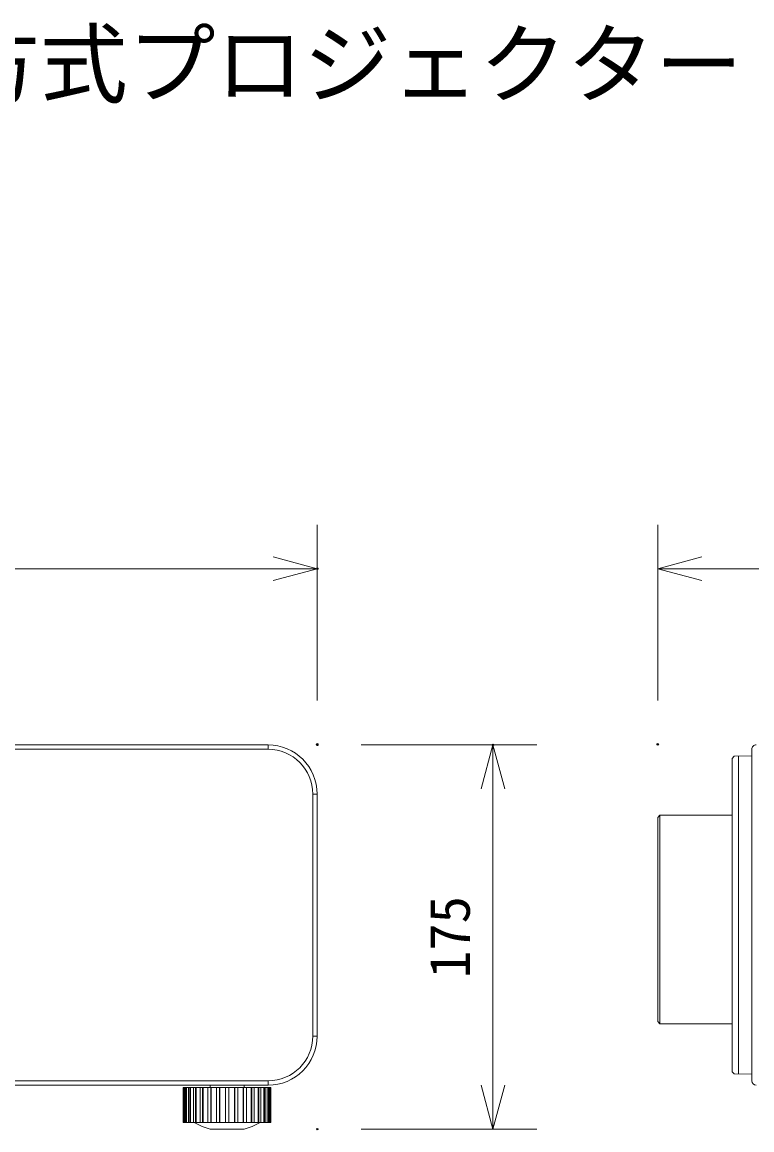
# Model space of a CAD drawing. Units: millimetres, scale not verified. Extents: x -62 to 63, y -56 to 57.
# Drawn here: x -20.3 to 13, y 6.4 to 56.8 of the extents above; entities that cross this region are included whole.
import ezdxf
from ezdxf.enums import TextEntityAlignment as Align

# ---------------------------------------------------------------- set-up
doc = ezdxf.new("R2010")
doc.units = ezdxf.units.MM
doc.header["$LTSCALE"] = 0.125
doc.header["$PDMODE"] = 32
doc.header["$PDSIZE"] = 0.0625
for name, color, linetype, lineweight in [('0-0_0', 7, 'Continuous', 9), ('0-4_GAIKEI', 1, 'Continuous', 18), ('0-5_SUNPO', 7, 'Continuous', 9)]:
    doc.layers.add(name, color=color, linetype=linetype, lineweight=lineweight)
doc.layers.add('0-1_DEFPOINTS', color=7, linetype='Continuous')
doc.layers.add('0-3_MOJI1', color=7, linetype='Continuous')
doc.styles.add('ＭＳ ゴシック', font='')
doc.styles.get('ＭＳ ゴシック').set_extended_font_data('MS Gothic')

# ---------------------------------------------------------------- blocks, each defined once
blk = doc.blocks.new('_OPEN30')
at = {"layer": '0-0_0'}
blk.add_line((0, 0), (-1, 0), dxfattribs=at)
blk.add_lwpolyline([(-1, 0.26795), (0, 0), (-1, -0.26795)], dxfattribs=at)
blk = doc.blocks.new('D6')
at = {"layer": '0-1_DEFPOINTS'}
for p in [(-12.8504, 31.5404), (-62.6504, 23.5404), (-12.8504, 23.5404)]:
    blk.add_point(p, dxfattribs=at)
at = {"layer": '0-5_SUNPO'}
for p, q in [((-62.6504, 25.5404), (-62.6504, 33.5404)), ((-12.8504, 25.5404), (-12.8504, 33.5404)), ((-60.6504, 31.5404), (-14.8504, 31.5404))]:
    blk.add_line(p, q, dxfattribs=at)
at = {"layer": '0-5_SUNPO', "xscale": 2, "yscale": 2, "rotation": 180}
blk.add_blockref('_OPEN30', (-62.6504, 31.5404), dxfattribs=at)
at = {"layer": '0-5_SUNPO', "xscale": 2, "yscale": 2}
blk.add_blockref('_OPEN30', (-12.8504, 31.5404), dxfattribs=at)
at = {"layer": '0-5_SUNPO', "style": 'ＭＳ ゴシック'}
blk.add_text('498', height=1.833, dxfattribs=at).set_placement((-39.6254, 32.0404), align=Align.BOTTOM_LEFT)
blk = doc.blocks.new('D5')
at = {"layer": '0-1_DEFPOINTS'}
for p in [(-12.8504, 23.5166), (-4.8504, 23.5166), (-12.8504, 6.0166)]:
    blk.add_point(p, dxfattribs=at)
at = {"layer": '0-5_SUNPO'}
for p, q in [((-10.8504, 23.5166), (-2.8504, 23.5166)), ((-4.8504, 8.0166), (-4.8504, 21.5166)), ((-10.8504, 6.0166), (-2.8504, 6.0166))]:
    blk.add_line(p, q, dxfattribs=at)
at = {"layer": '0-5_SUNPO', "xscale": 2, "yscale": 2}
for p, rotation in [((-4.8504, 23.5166), 90), ((-4.8504, 6.0166), 270)]:
    blk.add_blockref('_OPEN30', p, dxfattribs=dict(at, rotation=rotation))
at = {"layer": '0-5_SUNPO', "style": 'ＭＳ ゴシック'}
blk.add_text('175', height=1.833, rotation=90, dxfattribs=at).set_placement((-5.3504, 12.8916), align=Align.BOTTOM_LEFT)
blk = doc.blocks.new('D4')
at = {"layer": '0-1_DEFPOINTS'}
for p in [(49.2557, 31.5404), (2.6557, 23.5404), (49.2557, 23.5404)]:
    blk.add_point(p, dxfattribs=at)
at = {"layer": '0-5_SUNPO'}
for p, q in [((2.6557, 25.5404), (2.6557, 33.5404)), ((49.2557, 25.5404), (49.2557, 33.5404)), ((4.6557, 31.5404), (47.2557, 31.5404))]:
    blk.add_line(p, q, dxfattribs=at)
at = {"layer": '0-5_SUNPO', "xscale": 2, "yscale": 2, "rotation": 180}
blk.add_blockref('_OPEN30', (2.6557, 31.5404), dxfattribs=at)
at = {"layer": '0-5_SUNPO', "xscale": 2, "yscale": 2}
blk.add_blockref('_OPEN30', (49.2557, 31.5404), dxfattribs=at)
at = {"layer": '0-5_SUNPO', "style": 'ＭＳ ゴシック'}
blk.add_text('466', height=1.833, dxfattribs=at).set_placement((24.0807, 32.0404), align=Align.BOTTOM_LEFT)

msp = doc.modelspace()

# ---------------------------------------------------------------- linework, layer by layer
at = {"layer": '0-4_GAIKEI'}
for p, q in [((-9.0718, 23.6901), (-9.0718, 23.8901)), ((-9.0718, 23.6901), (-42.4825, 23.6901)), ((12.3583, 8.9026), (12.3583, 23.3775)), ((-7.0318, 21.6501), (-6.8318, 21.6501)), ((-7.0318, 10.6301), (-7.0318, 21.6501)), ((8.7743, 13.5651), (8.7743, 20.6901)), ((8.7743, 11.1901), (8.7743, 13.5651)), ((-7.0318, 10.6301), (-6.8318, 10.6301)), ((-54.3918, 8.5901), (-9.0718, 8.5901)), ((-9.0718, 8.5901), (-9.0718, 8.3901)), ((-12.9123, 8.2901), (-12.9123, 6.6901)), ((-12.8842, 8.2901), (-12.8842, 6.6901)), ((-12.8543, 8.2901), (-12.8543, 6.6901)), ((-12.8112, 8.2901), (-12.8112, 6.6901)), ((-12.7821, 8.2901), (-12.7821, 6.6901)), ((-12.6976, 8.2901), (-12.6976, 6.6901)), ((-12.6279, 8.2901), (-12.6279, 6.6901)), ((-12.5991, 8.2901), (-12.5991, 6.6901)), ((-12.4638, 8.2901), (-12.4638, 6.6901)), ((-12.3705, 8.2901), (-12.3705, 6.6901)), ((-12.3433, 8.2901), (-12.3433, 6.6901)), ((-12.163, 8.2901), (-12.163, 6.6901)), ((-12.0502, 8.2901), (-12.0502, 6.6901)), ((-12.0258, 8.2901), (-12.0258, 6.6901)), ((-11.8085, 8.2901), (-11.8085, 6.6901)), ((-11.6811, 8.2901), (-11.6811, 6.6901)), ((-11.6605, 8.2901), (-11.6605, 6.6901)), ((-11.4201, 8.2901), (-11.4201, 6.6901)), ((-11.4155, 8.2901), (-11.4155, 6.6901)), ((-11.2792, 8.2901), (-11.2792, 6.6901)), ((-11.2633, 8.2901), (-11.2633, 6.6901)), ((-11.012, 8.2901), (-11.012, 6.6901)), ((-11.0015, 8.2901), (-11.0015, 6.6901)), ((-10.8621, 8.2901), (-10.8621, 6.6901)), ((-10.8516, 8.2901), (-10.8516, 6.6901)), ((-10.6003, 8.2901), (-10.6003, 6.6901)), ((-10.5844, 8.2901), (-10.5844, 6.6901)), ((-10.448, 8.2901), (-10.448, 6.6901)), ((-10.4435, 8.2901), (-10.4435, 6.6901)), ((-10.2031, 8.2901), (-10.2031, 6.6901)), ((-10.1825, 8.2901), (-10.1825, 6.6901)), ((-10.0551, 8.2901), (-10.0551, 6.6901)), ((-9.8378, 8.2901), (-9.8378, 6.6901)), ((-9.8133, 8.2901), (-9.8133, 6.6901)), ((-9.7005, 8.2901), (-9.7005, 6.6901)), ((-9.5202, 8.2901), (-9.5202, 6.6901)), ((-9.493, 8.2901), (-9.493, 6.6901)), ((-9.3997, 8.2901), (-9.3997, 6.6901)), ((-9.2644, 8.2901), (-9.2644, 6.6901)), ((-9.2356, 8.2901), (-9.2356, 6.6901)), ((-9.1659, 8.2901), (-9.1659, 6.6901)), ((-9.0815, 8.2901), (-9.0815, 6.6901)), ((-9.0524, 8.2901), (-9.0524, 6.6901)), ((-9.0093, 8.2901), (-9.0093, 6.6901)), ((-8.9794, 8.2901), (-8.9794, 6.6901)), ((-8.9512, 8.2901), (-8.9512, 6.6901))]:
    msp.add_line(p, q, dxfattribs=at)
at = {"layer": '0-4_GAIKEI', "color": 7}
for p, q in [((12.1578, 23.3739), (12.0583, 23.2726)), ((12.0583, 23.2726), (12.0583, 15.5184)), ((12.1578, 23.3739), (12.9583, 23.3883)), ((-6.8318, 21.6501), (-6.8318, 10.6301)), ((8.7743, 20.69), (8.6743, 20.5901)), ((12.0583, 20.6901), (8.7743, 20.6901)), ((8.6743, 13.6151), (8.6743, 20.5901)), ((12.0583, 15.5184), (12.0583, 9.0075)), ((8.6743, 11.2901), (8.6743, 13.6151)), ((8.6743, 11.2901), (8.7743, 11.1901)), ((8.7743, 11.1901), (12.0583, 11.1901)), ((-6.8785, 10.1901), (-6.8754, 10.1901)), ((12.0583, 9.0075), (12.1578, 8.9062)), ((12.1578, 8.9062), (12.9583, 8.8918)), ((-9.0718, 8.3901), (-54.3918, 8.3901)), ((-12.9123, 8.2901), (-12.9269, 8.2901)), ((-12.9269, 8.2901), (-12.9269, 6.6901)), ((-12.8842, 8.2901), (-12.9123, 8.2901)), ((-12.8543, 8.2901), (-12.8842, 8.2901)), ((-12.8112, 8.2901), (-12.8543, 8.2901)), ((-12.7821, 8.2901), (-12.8112, 8.2901)), ((-12.6976, 8.2901), (-12.7821, 8.2901)), ((-12.6279, 8.2901), (-12.6976, 8.2901)), ((-12.5991, 8.2901), (-12.6279, 8.2901)), ((-12.4638, 8.2901), (-12.5991, 8.2901)), ((-12.3705, 8.2901), (-12.4638, 8.2901)), ((-12.3433, 8.2901), (-12.3705, 8.2901)), ((-12.163, 8.2901), (-12.3433, 8.2901)), ((-12.0502, 8.2901), (-12.163, 8.2901)), ((-12.0258, 8.2901), (-12.0502, 8.2901)), ((-11.8084, 8.2901), (-12.0258, 8.2901)), ((-11.6811, 8.2901), (-11.8085, 8.2901)), ((-11.6999, 8.3901), (-11.6999, 8.2901)), ((-11.6604, 8.2901), (-11.6811, 8.2901)), ((-11.4201, 8.2901), (-11.6605, 8.2901)), ((-11.4155, 8.2901), (-11.4201, 8.2901)), ((-11.2792, 8.2901), (-11.4155, 8.2901)), ((-11.2633, 8.2901), (-11.2792, 8.2901)), ((-11.012, 8.2901), (-11.2633, 8.2901)), ((-11.0015, 8.2901), (-11.012, 8.2901)), ((-10.8621, 8.2901), (-11.0015, 8.2901)), ((-10.8516, 8.2901), (-10.8621, 8.2901)), ((-10.6003, 8.2901), (-10.8516, 8.2901)), ((-10.5844, 8.2901), (-10.6003, 8.2901)), ((-10.448, 8.2901), (-10.5844, 8.2901)), ((-10.4434, 8.2901), (-10.448, 8.2901)), ((-10.2031, 8.2901), (-10.4435, 8.2901)), ((-10.1825, 8.2901), (-10.2031, 8.2901)), ((-10.0551, 8.2901), (-10.1825, 8.2901)), ((-10.1637, 8.2901), (-10.1637, 8.3901)), ((-9.8378, 8.2901), (-10.0551, 8.2901)), ((-9.8133, 8.2901), (-9.8378, 8.2901)), ((-9.7005, 8.2901), (-9.8133, 8.2901)), ((-9.5203, 8.2901), (-9.7005, 8.2901)), ((-9.493, 8.2901), (-9.5202, 8.2901)), ((-9.3998, 8.2901), (-9.493, 8.2901)), ((-9.2644, 8.2901), (-9.3997, 8.2901)), ((-9.2356, 8.2901), (-9.2644, 8.2901)), ((-9.1659, 8.2901), (-9.2356, 8.2901)), ((-9.0815, 8.2901), (-9.1659, 8.2901)), ((-9.0523, 8.2901), (-9.0815, 8.2901)), ((-9.0093, 8.2901), (-9.0524, 8.2901)), ((-8.9794, 8.2901), (-9.0093, 8.2901)), ((-8.9512, 8.2901), (-8.9794, 8.2901)), ((-8.9366, 8.2901), (-8.9512, 8.2901)), ((-8.9366, 8.2901), (-8.9366, 6.6901)), ((-12.9269, 6.6901), (-12.9123, 6.6901)), ((-12.9123, 6.6901), (-12.8842, 6.6901)), ((-12.8842, 6.6901), (-12.8543, 6.6901)), ((-12.8543, 6.6901), (-12.8112, 6.6901)), ((-12.8112, 6.6901), (-12.7821, 6.6901)), ((-12.7821, 6.6901), (-12.6976, 6.6901)), ((-12.6976, 6.6901), (-12.6279, 6.6901)), ((-12.6976, 6.6901), (-12.6976, 6.6901)), ((-12.6279, 6.6901), (-12.5991, 6.6901)), ((-12.5991, 6.6901), (-12.4638, 6.6901)), ((-12.4638, 6.6901), (-12.3705, 6.6901)), ((-12.4638, 6.6901), (-12.4638, 6.6901)), ((-12.3705, 6.6901), (-12.3433, 6.6901)), ((-12.3433, 6.6901), (-12.163, 6.6901)), ((-12.163, 6.6901), (-12.0502, 6.6901)), ((-12.163, 6.6901), (-12.163, 6.6901)), ((-12.0502, 6.6901), (-12.0258, 6.6901)), ((-12.0258, 6.6901), (-11.8085, 6.6901)), ((-11.8085, 6.6901), (-11.6811, 6.6901)), ((-11.6811, 6.6901), (-11.6604, 6.6901)), ((-11.6605, 6.6901), (-11.4201, 6.6901)), ((-11.4201, 6.6901), (-11.4155, 6.6901)), ((-11.4155, 6.6901), (-11.2792, 6.6901)), ((-11.2792, 6.6901), (-11.2633, 6.6901)), ((-11.2633, 6.6901), (-11.012, 6.6901)), ((-11.012, 6.6901), (-11.0015, 6.6901)), ((-11.0015, 6.6901), (-10.8621, 6.6901)), ((-10.8621, 6.6901), (-10.8516, 6.6901)), ((-10.8516, 6.6901), (-10.6003, 6.6901)), ((-10.6003, 6.6901), (-10.5844, 6.6901)), ((-10.5844, 6.6901), (-10.448, 6.6901)), ((-10.448, 6.6901), (-10.4434, 6.6901)), ((-10.4435, 6.6901), (-10.2031, 6.6901)), ((-10.2031, 6.6901), (-10.1825, 6.6901)), ((-10.1825, 6.6901), (-10.0551, 6.6901)), ((-10.0551, 6.6901), (-9.8378, 6.6901)), ((-9.8378, 6.6901), (-9.8133, 6.6901)), ((-9.8133, 6.6901), (-9.7005, 6.6901)), ((-9.7005, 6.6901), (-9.5202, 6.6901)), ((-9.7005, 6.6901), (-9.7005, 6.6901)), ((-9.5202, 6.6901), (-9.493, 6.6901)), ((-9.493, 6.6901), (-9.3998, 6.6901)), ((-9.3997, 6.6901), (-9.2644, 6.6901)), ((-9.2644, 6.6901), (-9.2356, 6.6901)), ((-9.2356, 6.6901), (-9.1659, 6.6901)), ((-9.1659, 6.6901), (-9.0815, 6.6901)), ((-9.0815, 6.6901), (-9.0523, 6.6901)), ((-9.0524, 6.6901), (-9.0093, 6.6901)), ((-9.0093, 6.6901), (-8.9794, 6.6901)), ((-8.9794, 6.6901), (-8.9512, 6.6901)), ((-8.9512, 6.6901), (-8.9366, 6.6901)), ((-10.1637, 6.3901), (-11.6999, 6.3901))]:
    msp.add_line(p, q, dxfattribs=at)
for points in [[(-42.4929, 23.8901), (-42.472, 23.8901), (-9.0718, 23.8901)], [(12.9583, 8.5901), (12.9583, 10.6301), (12.9583, 21.65), (12.9583, 23.6901)]]:
    msp.add_lwpolyline(points, dxfattribs=at)
for centre, radius, start, end in [((-9.0718, 21.6501), 2.24, 0, 89.99998), ((13.1583, 23.6901), 0.2, 89.99996, 180), ((-9.0718, 10.6301), 2.24, 270, 359.99998), ((13.1583, 8.5901), 0.2, 180, 269.99998), ((-10.9318, 9.2901), 3, 240.0735, 255.16483), ((-10.9318, 9.2901), 3, 284.83512, 299.92645)]:
    msp.add_arc(centre, radius, start, end, dxfattribs=at)
at = {"layer": '0-4_GAIKEI'}
for centre, start, end in [((-9.0718, 21.6501), 0, 89.99998), ((-9.0718, 10.6301), 270, 359.99998)]:
    msp.add_arc(centre, 2.04, start, end, dxfattribs=at)

# ---------------------------------------------------------------- block references
at = {"layer": '0-5_SUNPO'}
for name in ['D6', 'D4', 'D5']:
    msp.add_blockref(name, (6.0187, 0.3735), dxfattribs=at)

# ---------------------------------------------------------------- texts
at = {"layer": '0-3_MOJI1', "style": 'ＭＳ ゴシック'}
msp.add_text('ＤＬＰ方式プロジェクター', height=2.933, dxfattribs=at).set_placement((-35.4628, 52.5496), align=Align.BOTTOM_LEFT)

doc.saveas('drawing.dxf')
